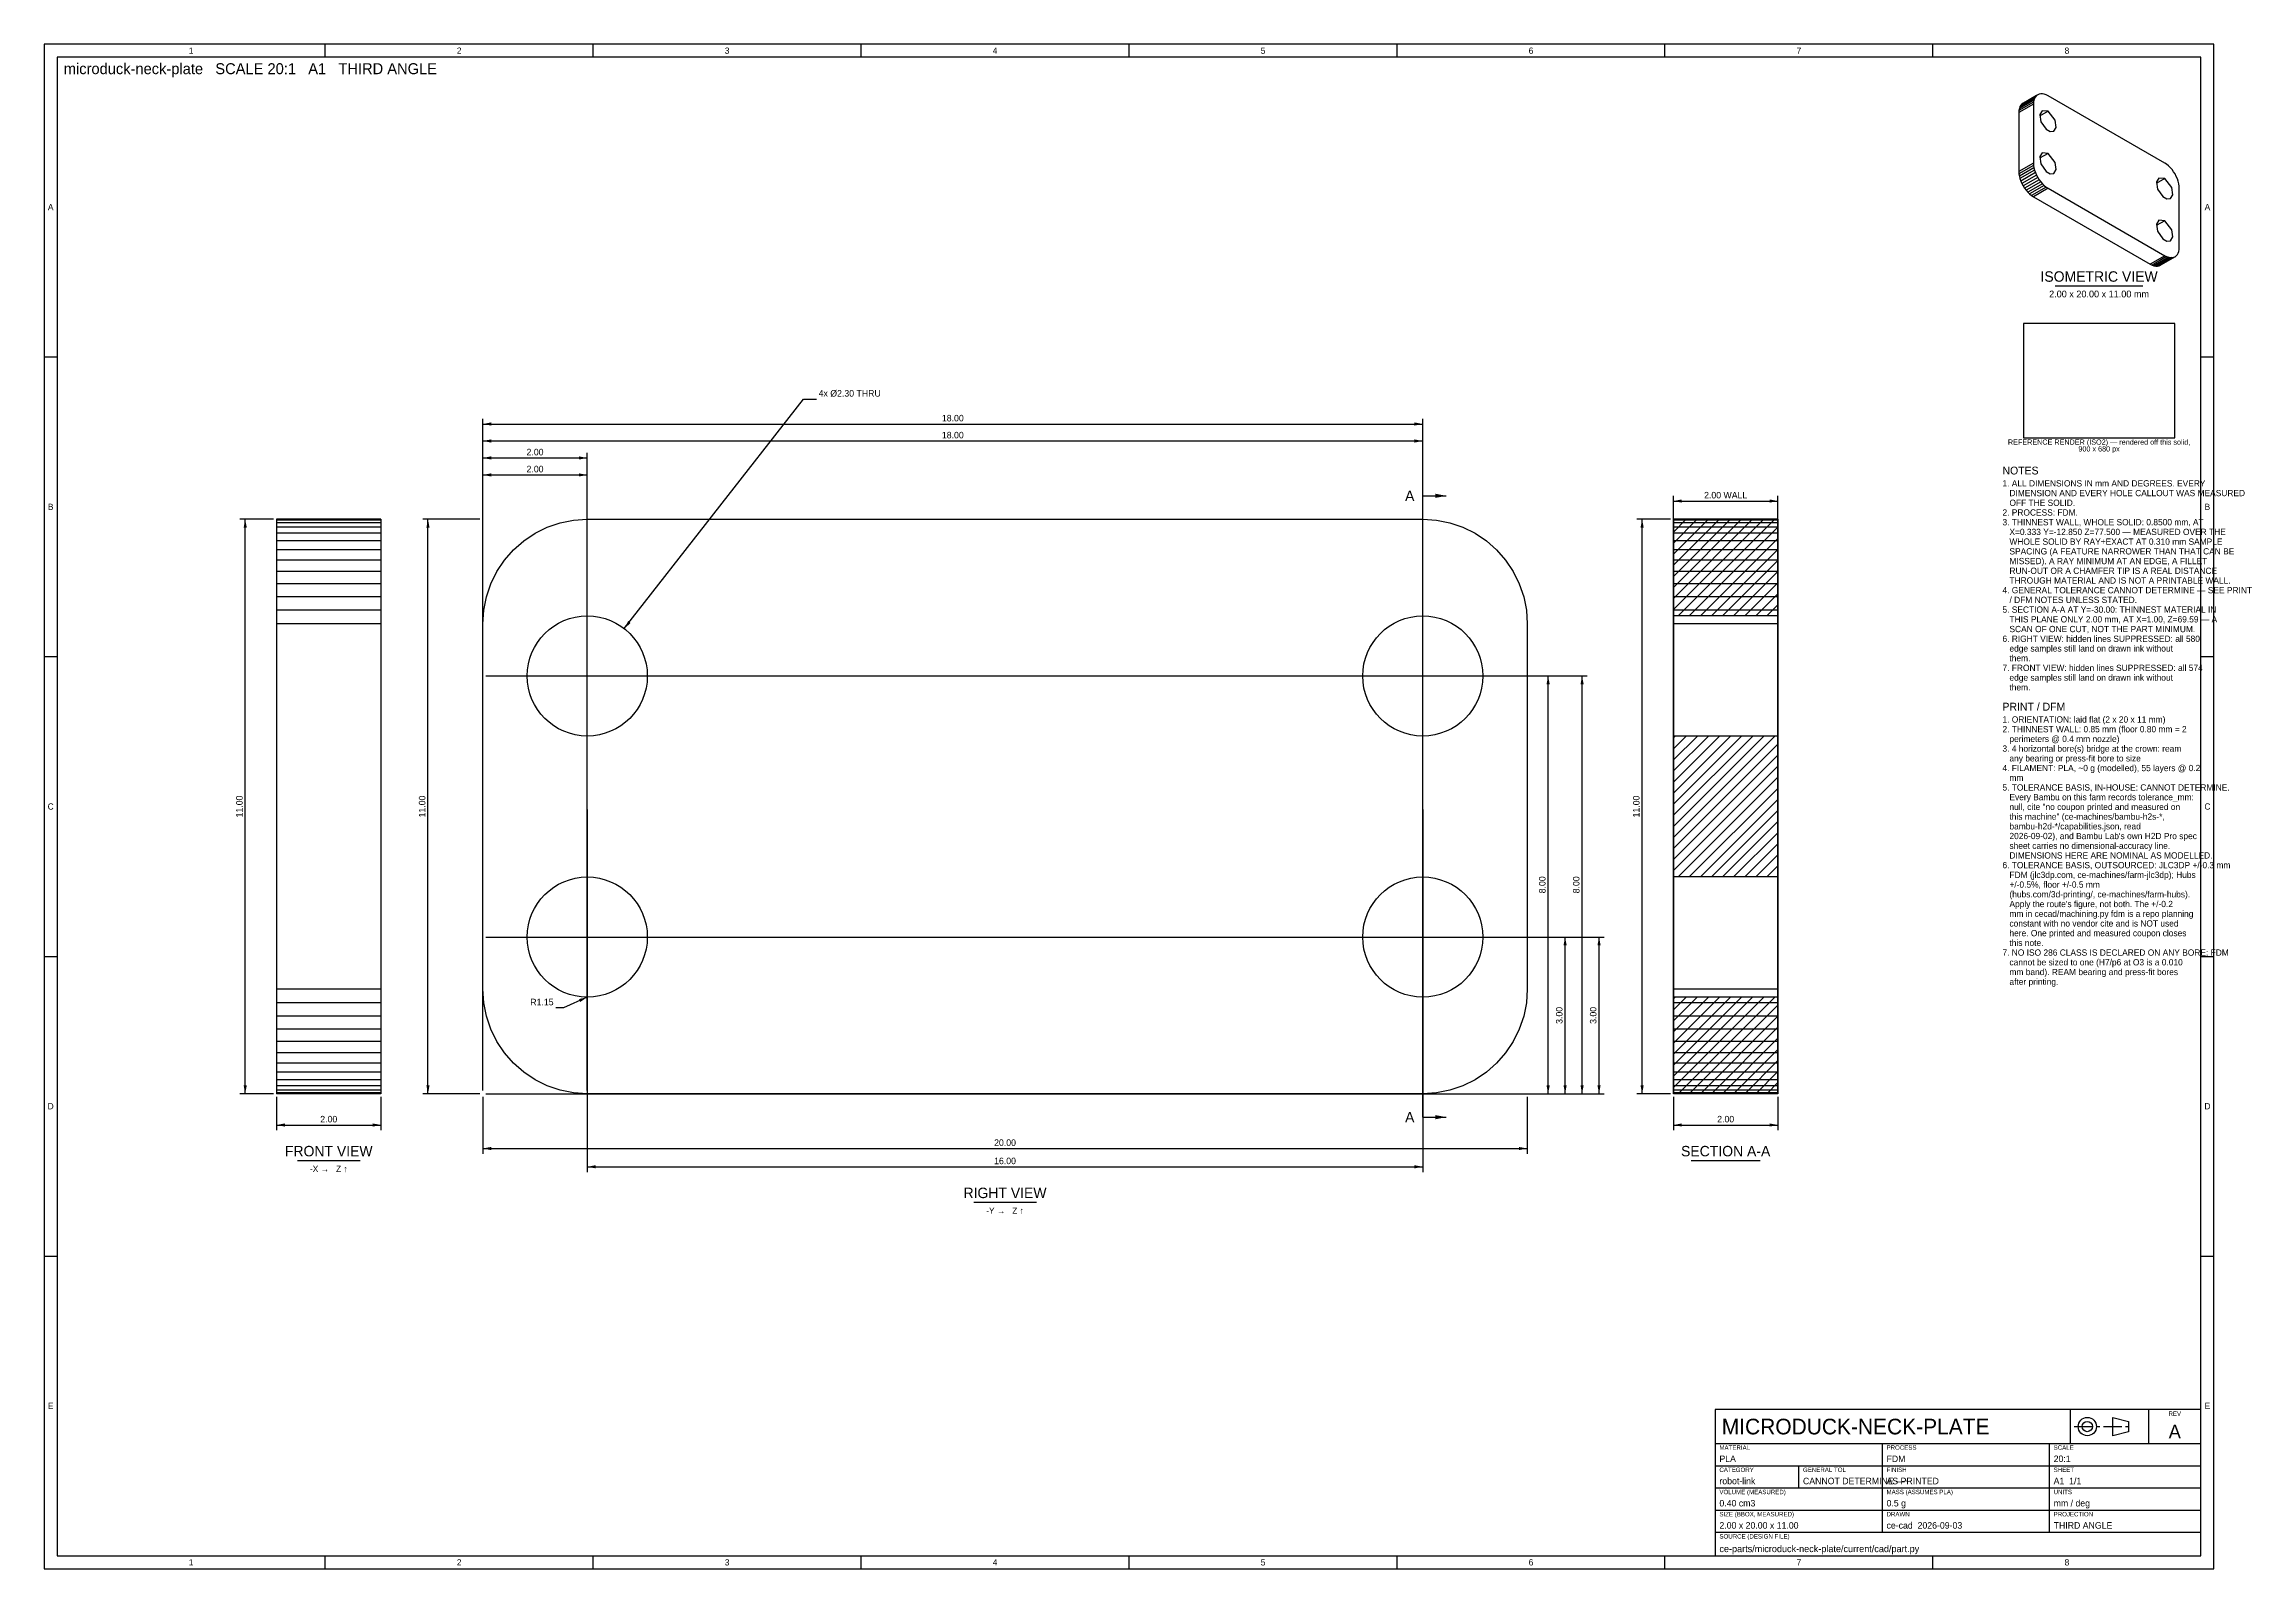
# Model space of a CAD drawing. Header units: millimetres. Extents: x 5 to 851, y 5 to 589.
import ezdxf
from ezdxf.enums import TextEntityAlignment as Align

# ---------------------------------------------------------------- set-up
doc = ezdxf.new("R2010")
doc.units = ezdxf.units.MM
doc.linetypes.add('CENTER', pattern=[11.2, 7, -1.4, 1.4, -1.4])
doc.linetypes.add('PHANTOM', pattern=[21, 11, -2, 2, -2, 2, -2])
for name, color, linetype in [('CENTER', 4, 'CENTER'), ('CUT', 1, 'PHANTOM'), ('CUTTHIN', 1, 'PHANTOM'), ('DIM', 3, 'CONTINUOUS'), ('FRAME', 7, 'CONTINUOUS'), ('HATCH', 5, 'CONTINUOUS'), ('SECTION', 7, 'CONTINUOUS'), ('TEXT', 3, 'CONTINUOUS'), ('TITLE', 7, 'CONTINUOUS'), ('VISIBLE', 7, 'CONTINUOUS')]:
    doc.layers.add(name, color=color, linetype=linetype)

msp = doc.modelspace()

# ---------------------------------------------------------------- linework, layer by layer
at = {"layer": 'CENTER'}
for p, q in [((213, 348.2), (213, 371.6)), ((533, 348.2), (533, 371.6)), ((188.4, 347), (211.8, 347)), ((214.2, 347), (237.6, 347)), ((508.4, 347), (531.8, 347)), ((534.2, 347), (557.6, 347)), ((213, 322.4), (213, 345.8)), ((533, 322.4), (533, 345.8)), ((213, 248.2), (213, 271.6)), ((533, 248.2), (533, 271.6)), ((188.4, 247), (211.8, 247)), ((213, 222.4), (213, 245.8)), ((214.2, 247), (237.6, 247)), ((508.4, 247), (531.8, 247)), ((533, 222.4), (533, 245.8)), ((534.2, 247), (557.6, 247)), ((782.5, 59.5), (804.75, 59.5))]:
    msp.add_line(p, q, dxfattribs=at)
at = {"layer": 'CUT'}
for p, q in [((533, 402), (533, 416)), ((533, 416), (542, 416)), ((533, 178), (533, 192)), ((533, 178), (542, 178))]:
    msp.add_line(p, q, dxfattribs=at)
for points in [[(542, 416), (537.8, 416.798), (537.8, 415.202)], [(542, 178), (537.8, 178.798), (537.8, 177.202)]]:
    msp.add_solid(points, dxfattribs=at)
at = {"layer": 'CUTTHIN'}
msp.add_line((533, 192), (533, 402), dxfattribs=at)
at = {"layer": 'DIM'}
for p, q in [((227.160214, 365.124247), (295.816276, 453)), ((295.816276, 453), (300.816276, 453)), ((173, 188.2), (173, 445.5)), ((173, 443.5), (533, 443.5)), ((533, 188.2), (533, 445.5)), ((173, 188.2), (173, 439)), ((173, 437), (533, 437)), ((173, 188.2), (173, 432.5)), ((213, 188.2), (213, 432.5)), ((533, 188.2), (533, 439)), ((173, 430.5), (213, 430.5)), ((173, 188.2), (173, 426)), ((173, 424), (213, 424)), ((213, 188.2), (213, 426)), ((629, 190.033353), (629, 416)), ((669, 190.033353), (669, 416)), ((92.8, 407), (80, 407)), ((82, 187), (82, 407)), ((171.8, 407), (150, 407)), ((152, 187), (152, 407)), ((627.8, 407), (615, 407)), ((617, 187), (617, 407)), ((629, 414), (669, 414)), ((174.2, 347), (583, 347)), ((174.2, 347), (596, 347)), ((581, 187), (581, 347)), ((594, 187), (594, 347)), ((213, 295.8), (213, 157)), ((533, 295.8), (533, 157)), ((174.2, 247), (589.5, 247)), ((174.2, 247), (602.5, 247)), ((587.5, 187), (587.5, 247)), ((600.5, 187), (600.5, 247)), ((203.902186, 219.849122), (200.902186, 219.849122)), ((213, 224), (203.902186, 219.849122)), ((92.8, 187), (80, 187)), ((171.8, 187), (150, 187)), ((174.2, 187), (583, 187)), ((174.2, 187), (589.5, 187)), ((174.2, 187), (596, 187)), ((174.2, 187), (602.5, 187)), ((627.8, 187), (615, 187)), ((94, 185.8), (94, 173)), ((134, 185.8), (134, 173)), ((173, 185.8), (173, 164)), ((573, 185.8), (573, 164)), ((629, 185.8), (629, 173)), ((669, 185.8), (669, 173)), ((94, 175), (134, 175)), ((629, 175), (669, 175)), ((173, 166), (573, 166)), ((213, 159), (533, 159))]:
    msp.add_line(p, q, dxfattribs=at)
for points in [[(173, 443.5), (176.2, 442.892), (176.2, 444.108)], [(533, 443.5), (529.8, 444.108), (529.8, 442.892)], [(173, 437), (176.2, 436.392), (176.2, 437.608)], [(533, 437), (529.8, 437.608), (529.8, 436.392)], [(173, 430.5), (176.2, 429.892), (176.2, 431.108)], [(173, 424), (176.2, 423.392), (176.2, 424.608)], [(213, 430.5), (209.8, 431.108), (209.8, 429.892)], [(213, 424), (209.8, 424.608), (209.8, 423.392)], [(629, 414), (632.2, 413.392), (632.2, 414.608)], [(669, 414), (665.8, 414.608), (665.8, 413.392)], [(82, 407), (81.392, 403.8), (82.608, 403.8)], [(152, 407), (151.392, 403.8), (152.608, 403.8)], [(617, 407), (616.392, 403.8), (617.608, 403.8)], [(227.160214, 365.124247), (229.609441, 367.27156), (228.65122, 368.020204)], [(581, 347), (580.392, 343.8), (581.608, 343.8)], [(594, 347), (593.392, 343.8), (594.608, 343.8)], [(587.5, 247), (586.892, 243.8), (588.108, 243.8)], [(600.5, 247), (599.892, 243.8), (601.108, 243.8)], [(213, 224), (209.836326, 223.224866), (210.341073, 222.118572)], [(82, 187), (82.608, 190.2), (81.392, 190.2)], [(152, 187), (152.608, 190.2), (151.392, 190.2)], [(581, 187), (581.608, 190.2), (580.392, 190.2)], [(587.5, 187), (588.108, 190.2), (586.892, 190.2)], [(594, 187), (594.608, 190.2), (593.392, 190.2)], [(600.5, 187), (601.108, 190.2), (599.892, 190.2)], [(617, 187), (617.608, 190.2), (616.392, 190.2)], [(94, 175), (97.2, 174.392), (97.2, 175.608)], [(134, 175), (130.8, 175.608), (130.8, 174.392)], [(629, 175), (632.2, 174.392), (632.2, 175.608)], [(669, 175), (665.8, 175.608), (665.8, 174.392)], [(173, 166), (176.2, 165.392), (176.2, 166.608)], [(573, 166), (569.8, 166.608), (569.8, 165.392)], [(213, 159), (216.2, 158.392), (216.2, 159.608)], [(533, 159), (529.8, 159.608), (529.8, 158.392)]]:
    msp.add_solid(points, dxfattribs=at)
at = {"layer": 'FRAME'}
for p, q in [((831, 584), (10, 584)), ((10, 584), (10, 10)), ((831, 10), (831, 584)), ((831, 66), (645, 66)), ((645, 66), (645, 10)), ((831, 10), (831, 66)), ((10, 10), (831, 10)), ((645, 10), (831, 10))]:
    msp.add_line(p, q, dxfattribs=at)
at = {"layer": 'HATCH'}
for p, q in [((629, 372.426435), (663.573565, 407)), ((629, 376.669076), (659.330924, 407)), ((629, 380.911717), (655.088283, 407)), ((629, 385.154357), (650.845643, 407)), ((629, 389.396998), (646.603002, 407)), ((629, 393.639639), (642.360361, 407)), ((629, 397.882279), (638.117721, 407)), ((629, 402.12492), (633.87508, 407)), ((629, 406.367561), (629.632439, 407)), ((630.816206, 370), (667.816206, 407)), ((635.058846, 370), (669, 403.941154)), ((639.301487, 370), (669, 399.698513)), ((643.544128, 370), (669, 395.455872)), ((647.786768, 370), (669, 391.213232)), ((652.029409, 370), (669, 386.970591)), ((656.27205, 370), (669, 382.72795)), ((660.51469, 370), (669, 378.48531)), ((664.757331, 370), (669, 374.242669)), ((668.999972, 370), (669, 370.000028)), ((629, 285.154357), (667.845643, 324)), ((629, 289.396998), (663.603002, 324)), ((629, 293.639639), (659.360361, 324)), ((629, 297.882279), (655.117721, 324)), ((629, 302.12492), (650.87508, 324)), ((629, 306.367561), (646.632439, 324)), ((629, 310.610201), (642.389799, 324)), ((629, 314.852842), (638.147158, 324)), ((629, 319.095483), (633.904517, 324)), ((629, 323.338123), (629.661877, 324)), ((629, 280.911717), (669, 320.911717)), ((629, 276.669076), (669, 316.669076)), ((629, 272.426435), (669, 312.426435)), ((630.816206, 270), (669, 308.183794)), ((635.058846, 270), (669, 303.941154)), ((639.301487, 270), (669, 299.698513)), ((643.544128, 270), (669, 295.455872)), ((647.786768, 270), (669, 291.213232)), ((652.029409, 270), (669, 286.970591)), ((656.27205, 270), (669, 282.72795)), ((660.51469, 270), (669, 278.48531)), ((664.757331, 270), (669, 274.242669)), ((668.999972, 270), (669, 270.000028)), ((629, 189.426435), (663.573565, 224)), ((629, 193.669076), (659.330924, 224)), ((629, 197.911717), (655.088283, 224)), ((629, 202.154357), (650.845643, 224)), ((629, 206.396998), (646.603002, 224)), ((629, 210.639639), (642.360361, 224)), ((629, 214.882279), (638.117721, 224)), ((629, 219.12492), (633.87508, 224)), ((629, 223.367561), (629.632439, 224)), ((630.816206, 187), (667.816206, 224)), ((635.058846, 187), (669, 220.941154)), ((639.301487, 187), (669, 216.698513)), ((643.544128, 187), (669, 212.455872)), ((647.786768, 187), (669, 208.213232)), ((652.029409, 187), (669, 203.970591)), ((656.27205, 187), (669, 199.72795)), ((660.51469, 187), (669, 195.48531)), ((664.757331, 187), (669, 191.242669)), ((668.999972, 187), (669, 187.000028))]:
    msp.add_line(p, q, dxfattribs=at)
at = {"layer": 'SECTION'}
for p, q in [((629, 370), (629, 407)), ((669, 407), (629, 407)), ((669, 370), (669, 407)), ((669, 370), (629, 370)), ((629, 270), (629, 324)), ((669, 324), (629, 324)), ((669, 270), (669, 324)), ((669, 270), (629, 270)), ((629, 187), (629, 224)), ((669, 224), (629, 224)), ((669, 187), (669, 224)), ((669, 187), (629, 187))]:
    msp.add_line(p, q, dxfattribs=at)
at = {"layer": 'TEXT'}
for p, q in [((775.2, 496.4), (808.8, 496.4)), ((102, 161.4), (126, 161.4)), ((635.8, 161.4), (662.2, 161.4)), ((361, 145.4), (385, 145.4))]:
    msp.add_line(p, q, dxfattribs=at)
at = {"layer": 'TITLE'}
for p, q in [((836, 589), (5, 589)), ((5, 589), (5, 5)), ((112.625, 584), (112.625, 589)), ((215.25, 584), (215.25, 589)), ((317.875, 584), (317.875, 589)), ((420.5, 584), (420.5, 589)), ((523.125, 584), (523.125, 589)), ((625.75, 584), (625.75, 589)), ((728.375, 584), (728.375, 589)), ((836, 5), (836, 589)), ((821, 482), (763, 482)), ((763, 482), (763, 438.177778)), ((821, 438.177778), (821, 482)), ((5, 469.2), (10, 469.2)), ((831, 469.2), (836, 469.2)), ((763, 438.177778), (821, 438.177778)), ((5, 354.4), (10, 354.4)), ((831, 354.4), (836, 354.4)), ((5, 239.6), (10, 239.6)), ((831, 239.6), (836, 239.6)), ((5, 124.8), (10, 124.8)), ((831, 124.8), (836, 124.8)), ((781, 53), (781, 66)), ((797.3, 56), (797.3, 63)), ((797.3, 63), (803.25, 61.46)), ((803.25, 61.46), (803.25, 57.54)), ((811, 53), (811, 66)), ((645, 53), (831, 53)), ((709, 19), (709, 53)), ((773, 19), (773, 53)), ((803.25, 57.54), (797.3, 56)), ((645, 44.5), (831, 44.5)), ((677, 36), (677, 44.5)), ((645, 36), (831, 36)), ((645, 27.5), (831, 27.5)), ((645, 19), (831, 19)), ((112.625, 5), (112.625, 10)), ((215.25, 5), (215.25, 10)), ((317.875, 5), (317.875, 10)), ((420.5, 5), (420.5, 10)), ((523.125, 5), (523.125, 10)), ((625.75, 5), (625.75, 10)), ((728.375, 5), (728.375, 10)), ((5, 5), (836, 5))]:
    msp.add_line(p, q, dxfattribs=at)
for radius in [3.5, 1.96]:
    msp.add_circle((787.5, 59.5), radius, dxfattribs=at)
at = {"layer": 'VISIBLE'}
for p, q in [((766.910157, 566.840783), (761.324016, 563.615623)), ((767.052709, 567.58601), (761.466569, 564.36085)), ((767.287586, 568.249369), (761.701445, 565.024209)), ((767.610767, 568.81951), (762.024626, 565.59435)), ((768.016724, 569.286677), (762.430583, 566.061517)), ((768.498509, 569.642877), (762.912368, 566.417717)), ((766.910157, 566.840783), (766.862366, 566.026439)), ((767.052709, 567.58601), (766.910157, 566.840783)), ((767.287586, 568.249369), (767.052709, 567.58601)), ((767.610767, 568.81951), (767.287586, 568.249369)), ((768.016724, 569.286677), (767.610767, 568.81951)), ((768.498509, 569.642877), (768.016724, 569.286677)), ((769.04788, 569.882015), (768.498509, 569.642877)), ((769.655437, 570), (769.04788, 569.882015)), ((770.310784, 569.994813), (769.655437, 570)), ((771.002708, 569.866543), (770.310784, 569.994813)), ((771.719369, 569.617384), (771.002708, 569.866543)), ((772.448507, 569.251599), (771.719369, 569.617384)), ((817.137634, 543.45032), (772.448507, 569.251599)), ((766.862366, 566.026439), (761.276226, 562.801279)), ((761.324016, 563.615623), (761.276226, 562.801279)), ((761.276226, 562.801279), (761.276226, 540.22516)), ((761.466569, 564.36085), (761.324016, 563.615623)), ((761.701445, 565.024209), (761.466569, 564.36085)), ((762.024626, 565.59435), (761.701445, 565.024209)), ((762.430583, 566.061517), (762.024626, 565.59435)), ((762.912368, 566.417717), (762.430583, 566.061517)), ((766.862366, 566.026439), (766.862366, 543.45032)), ((772.448507, 563.285053), (769.236476, 561.430586)), ((770.177258, 563.510038), (769.282456, 562.029354)), ((769.282456, 562.029354), (769.678116, 559.298702)), ((769.678116, 559.298702), (771.690522, 556.409559)), ((772.448507, 563.285053), (770.177258, 563.510038)), ((775.218898, 559.853537), (772.448507, 563.285053)), ((775.614558, 557.122885), (775.218898, 559.853537)), ((771.690522, 556.409559), (773.316346, 555.504078)), ((773.316346, 555.504078), (774.719756, 555.642201)), ((774.719756, 555.642201), (775.614558, 557.122885)), ((766.862366, 543.45032), (761.276226, 540.22516)), ((766.910157, 542.580792), (761.324016, 539.355633)), ((767.052709, 541.67096), (761.466569, 538.4458)), ((766.862366, 543.45032), (766.910157, 542.580792)), ((766.910157, 542.580792), (767.052709, 541.67096)), ((767.052709, 541.67096), (767.287586, 540.736389)), ((772.448507, 547.159254), (769.236476, 545.304787)), ((770.177258, 547.384238), (769.282456, 545.903554)), ((769.282456, 545.903554), (769.678116, 543.172902)), ((769.678116, 543.172902), (771.690522, 540.28376)), ((772.448507, 547.159254), (770.177258, 547.384238)), ((775.218898, 543.727738), (772.448507, 547.159254)), ((775.614558, 540.997086), (775.218898, 543.727738)), ((817.866771, 542.974169), (817.137634, 543.45032)), ((818.583433, 542.395798), (817.866771, 542.974169)), ((819.275357, 541.725103), (818.583433, 542.395798)), ((819.930704, 540.973561), (819.275357, 541.725103)), ((761.276226, 540.22516), (761.324016, 539.355633)), ((761.324016, 539.355633), (761.466569, 538.4458)), ((761.466569, 538.4458), (761.701445, 537.511229)), ((767.287586, 540.736389), (761.701445, 537.511229)), ((761.701445, 537.511229), (762.024626, 536.567911)), ((767.610767, 539.79307), (762.024626, 536.567911)), ((762.024626, 536.567911), (762.430583, 535.631985)), ((768.016724, 538.857145), (762.430583, 535.631985)), ((762.430583, 535.631985), (762.912368, 534.719468)), ((768.498509, 537.944627), (762.912368, 534.719468)), ((762.912368, 534.719468), (763.461739, 533.84597)), ((769.04788, 537.07113), (763.461739, 533.84597)), ((763.461739, 533.84597), (764.069296, 533.026439)), ((769.655437, 536.251599), (764.069296, 533.026439)), ((764.069296, 533.026439), (764.724643, 532.274897)), ((770.310784, 535.500057), (764.724643, 532.274897)), ((771.002708, 534.829362), (765.416567, 531.604202)), ((771.719369, 534.250991), (766.133229, 531.025831)), ((772.448507, 533.77484), (766.862366, 530.54968)), ((767.287586, 540.736389), (767.610767, 539.79307)), ((767.610767, 539.79307), (768.016724, 538.857145)), ((768.016724, 538.857145), (768.498509, 537.944627)), ((768.498509, 537.944627), (769.04788, 537.07113)), ((769.04788, 537.07113), (769.655437, 536.251599)), ((769.655437, 536.251599), (770.310784, 535.500057)), ((770.310784, 535.500057), (771.002708, 534.829362)), ((771.002708, 534.829362), (771.719369, 534.250991)), ((771.690522, 540.28376), (773.316346, 539.378279)), ((771.719369, 534.250991), (772.448507, 533.77484)), ((772.448507, 533.77484), (817.137634, 507.973561)), ((773.316346, 539.378279), (774.719756, 539.516401)), ((774.719756, 539.516401), (775.614558, 540.997086)), ((817.137634, 537.483774), (813.925603, 535.629307)), ((814.866385, 537.708759), (813.971583, 536.228074)), ((813.971583, 536.228074), (814.367243, 533.497422)), ((814.367243, 533.497422), (816.379648, 530.60828)), ((817.137634, 537.483774), (814.866385, 537.708759)), ((819.908025, 534.052258), (817.137634, 537.483774)), ((820.303685, 531.321606), (819.908025, 534.052258)), ((820.538261, 540.15403), (819.930704, 540.973561)), ((821.087632, 539.280532), (820.538261, 540.15403)), ((821.569417, 538.368015), (821.087632, 539.280532)), ((821.975374, 537.432089), (821.569417, 538.368015)), ((822.298555, 536.488771), (821.975374, 537.432089)), ((822.533431, 535.5542), (822.298555, 536.488771)), ((822.675984, 534.644367), (822.533431, 535.5542)), ((822.723774, 533.77484), (822.675984, 534.644367)), ((822.723774, 511.198721), (822.723774, 533.77484)), ((764.724643, 532.274897), (765.416567, 531.604202)), ((765.416567, 531.604202), (766.133229, 531.025831)), ((766.133229, 531.025831), (766.862366, 530.54968)), ((766.862366, 530.54968), (811.551493, 504.748401)), ((816.379648, 530.60828), (818.005473, 529.702799)), ((818.005473, 529.702799), (819.408883, 529.840922)), ((819.408883, 529.840922), (820.303685, 531.321606)), ((817.137634, 521.357974), (813.925603, 519.503508)), ((814.866385, 521.582959), (813.971583, 520.102275)), ((813.971583, 520.102275), (814.367243, 517.371623)), ((814.367243, 517.371623), (816.379648, 514.482481)), ((817.137634, 521.357974), (814.866385, 521.582959)), ((819.908025, 517.926458), (817.137634, 521.357974)), ((820.303685, 515.195806), (819.908025, 517.926458)), ((817.137634, 507.973561), (811.551493, 504.748401)), ((817.866771, 507.607776), (812.280631, 504.382616)), ((818.583433, 507.358617), (812.997292, 504.133457)), ((820.538261, 507.343145), (814.95212, 504.117985)), ((821.087632, 507.582283), (815.501491, 504.357123)), ((816.379648, 514.482481), (818.005473, 513.577)), ((817.137634, 507.973561), (817.866771, 507.607776)), ((817.866771, 507.607776), (818.583433, 507.358617)), ((818.005473, 513.577), (819.408883, 513.715122)), ((818.583433, 507.358617), (819.275357, 507.230347)), ((819.408883, 513.715122), (820.303685, 515.195806)), ((819.930704, 507.22516), (820.538261, 507.343145)), ((820.538261, 507.343145), (821.087632, 507.582283)), ((821.087632, 507.582283), (821.569417, 507.938483)), ((821.569417, 507.938483), (821.975374, 508.40565)), ((821.975374, 508.40565), (822.298555, 508.975791)), ((822.298555, 508.975791), (822.533431, 509.63915)), ((822.533431, 509.63915), (822.675984, 510.384377)), ((822.675984, 510.384377), (822.723774, 511.198721)), ((811.551493, 504.748401), (812.280631, 504.382616)), ((812.280631, 504.382616), (812.997292, 504.133457)), ((812.997292, 504.133457), (813.689216, 504.005187)), ((819.275357, 507.230347), (813.689216, 504.005187)), ((813.689216, 504.005187), (814.344563, 504)), ((819.930704, 507.22516), (814.344563, 504)), ((814.344563, 504), (814.95212, 504.117985)), ((814.95212, 504.117985), (815.501491, 504.357123)), ((819.275357, 507.230347), (819.930704, 507.22516)), ((821, 482), (763, 482)), ((763, 482), (763, 438.177778)), ((821, 438.177778), (821, 482)), ((763, 438.177778), (821, 438.177778)), ((94, 407), (94, 406.657794)), ((134, 407), (94, 407)), ((94, 406.657794), (94, 405.637033)), ((134, 406.657794), (94, 406.657794)), ((134, 407), (134, 406.657794)), ((134, 406.657794), (134, 405.637033)), ((202.647238, 405.637033), (207.778952, 406.657794)), ((207.778952, 406.657794), (213, 407)), ((213, 407), (533, 407)), ((533, 407), (538.221048, 406.657794)), ((538.221048, 406.657794), (543.352762, 405.637033)), ((629, 407), (629, 406.657794)), ((669, 406.657794), (629, 406.657794)), ((629, 406.657794), (629, 405.637033)), ((669, 407), (669, 406.657794)), ((669, 406.657794), (669, 405.637033)), ((94, 405.637033), (94, 403.955181)), ((134, 405.637033), (94, 405.637033)), ((94, 403.955181), (94, 401.641016)), ((134, 403.955181), (94, 403.955181)), ((94, 401.641016), (94, 398.734134)), ((134, 401.641016), (94, 401.641016)), ((94, 398.734134), (94, 395.284271)), ((134, 398.734134), (94, 398.734134)), ((134, 405.637033), (134, 403.955181)), ((134, 403.955181), (134, 401.641016)), ((134, 401.641016), (134, 398.734134)), ((134, 398.734134), (134, 395.284271)), ((184.715729, 395.284271), (188.649543, 398.734134)), ((188.649543, 398.734134), (193, 401.641016)), ((193, 401.641016), (197.692663, 403.955181)), ((197.692663, 403.955181), (202.647238, 405.637033)), ((543.352762, 405.637033), (548.307337, 403.955181)), ((548.307337, 403.955181), (553, 401.641016)), ((553, 401.641016), (557.350457, 398.734134)), ((557.350457, 398.734134), (561.284271, 395.284271)), ((669, 405.637033), (629, 405.637033)), ((629, 405.637033), (629, 403.955181)), ((669, 403.955181), (629, 403.955181)), ((629, 403.955181), (629, 401.641016)), ((669, 401.641016), (629, 401.641016)), ((629, 401.641016), (629, 398.734134)), ((669, 398.734134), (629, 398.734134)), ((629, 398.734134), (629, 395.284271)), ((669, 405.637033), (669, 403.955181)), ((669, 403.955181), (669, 401.641016)), ((669, 401.641016), (669, 398.734134)), ((669, 398.734134), (669, 395.284271)), ((94, 395.284271), (94, 391.350457)), ((134, 395.284271), (94, 395.284271)), ((94, 391.350457), (94, 387)), ((134, 391.350457), (94, 391.350457)), ((134, 395.284271), (134, 391.350457)), ((134, 391.350457), (134, 387)), ((178.358984, 387), (181.265866, 391.350457)), ((181.265866, 391.350457), (184.715729, 395.284271)), ((561.284271, 395.284271), (564.734134, 391.350457)), ((564.734134, 391.350457), (567.641016, 387)), ((669, 395.284271), (629, 395.284271)), ((629, 395.284271), (629, 391.350457)), ((669, 391.350457), (629, 391.350457)), ((629, 391.350457), (629, 387)), ((669, 395.284271), (669, 391.350457)), ((669, 391.350457), (669, 387)), ((94, 387), (94, 382.307337)), ((134, 387), (94, 387)), ((94, 382.307337), (94, 377.352762)), ((134, 382.307337), (94, 382.307337)), ((134, 387), (134, 382.307337)), ((134, 382.307337), (134, 377.352762)), ((174.362967, 377.352762), (176.044819, 382.307337)), ((176.044819, 382.307337), (178.358984, 387)), ((567.641016, 387), (569.955181, 382.307337)), ((569.955181, 382.307337), (571.637033, 377.352762)), ((669, 387), (629, 387)), ((629, 387), (629, 382.307337)), ((669, 382.307337), (629, 382.307337)), ((629, 382.307337), (629, 377.352762)), ((669, 387), (669, 382.307337)), ((669, 382.307337), (669, 377.352762)), ((94, 377.352762), (94, 372.221048)), ((134, 377.352762), (94, 377.352762)), ((94, 372.221048), (94, 367)), ((134, 372.221048), (94, 372.221048)), ((134, 377.352762), (134, 372.221048)), ((134, 372.221048), (134, 367)), ((173, 367), (173.342206, 372.221048)), ((173.342206, 372.221048), (174.362967, 377.352762)), ((571.637033, 377.352762), (572.657794, 372.221048)), ((572.657794, 372.221048), (573, 367)), ((669, 377.352762), (629, 377.352762)), ((629, 377.352762), (629, 372.221048)), ((669, 372.221048), (629, 372.221048)), ((629, 372.221048), (629, 367)), ((669, 377.352762), (669, 372.221048)), ((669, 372.221048), (669, 367)), ((94, 367), (94, 227)), ((134, 367), (94, 367)), ((134, 367), (134, 227)), ((173, 227), (173, 367)), ((573, 367), (573, 227)), ((669, 367), (629, 367)), ((629, 367), (629, 227)), ((669, 367), (669, 227)), ((94, 227), (94, 221.778952)), ((134, 227), (94, 227)), ((94, 221.778952), (94, 216.647238)), ((134, 221.778952), (94, 221.778952)), ((134, 227), (134, 221.778952)), ((134, 221.778952), (134, 216.647238)), ((173.342206, 221.778952), (173, 227)), ((174.362967, 216.647238), (173.342206, 221.778952)), ((572.657794, 221.778952), (571.637033, 216.647238)), ((573, 227), (572.657794, 221.778952)), ((669, 227), (629, 227)), ((629, 227), (629, 221.778952)), ((669, 221.778952), (629, 221.778952)), ((629, 221.778952), (629, 216.647238)), ((669, 227), (669, 221.778952)), ((669, 221.778952), (669, 216.647238)), ((94, 216.647238), (94, 211.692663)), ((134, 216.647238), (94, 216.647238)), ((94, 211.692663), (94, 207)), ((134, 211.692663), (94, 211.692663)), ((134, 216.647238), (134, 211.692663)), ((134, 211.692663), (134, 207)), ((176.044819, 211.692663), (174.362967, 216.647238)), ((178.358984, 207), (176.044819, 211.692663)), ((569.955181, 211.692663), (567.641016, 207)), ((571.637033, 216.647238), (569.955181, 211.692663)), ((669, 216.647238), (629, 216.647238)), ((629, 216.647238), (629, 211.692663)), ((669, 211.692663), (629, 211.692663)), ((629, 211.692663), (629, 207)), ((669, 216.647238), (669, 211.692663)), ((669, 211.692663), (669, 207)), ((94, 207), (94, 202.649543)), ((134, 207), (94, 207)), ((134, 207), (134, 202.649543)), ((181.265866, 202.649543), (178.358984, 207)), ((567.641016, 207), (564.734134, 202.649543)), ((669, 207), (629, 207)), ((629, 207), (629, 202.649543)), ((669, 207), (669, 202.649543)), ((94, 202.649543), (94, 198.715729)), ((134, 202.649543), (94, 202.649543)), ((94, 198.715729), (94, 195.265866)), ((134, 198.715729), (94, 198.715729)), ((94, 195.265866), (94, 192.358984)), ((134, 195.265866), (94, 195.265866)), ((134, 202.649543), (134, 198.715729)), ((134, 198.715729), (134, 195.265866)), ((134, 195.265866), (134, 192.358984)), ((184.715729, 198.715729), (181.265866, 202.649543)), ((188.649543, 195.265866), (184.715729, 198.715729)), ((193, 192.358984), (188.649543, 195.265866)), ((557.350457, 195.265866), (553, 192.358984)), ((561.284271, 198.715729), (557.350457, 195.265866)), ((564.734134, 202.649543), (561.284271, 198.715729)), ((669, 202.649543), (629, 202.649543)), ((629, 202.649543), (629, 198.715729)), ((669, 198.715729), (629, 198.715729)), ((629, 198.715729), (629, 195.265866)), ((669, 195.265866), (629, 195.265866)), ((629, 195.265866), (629, 192.358984)), ((669, 202.649543), (669, 198.715729)), ((669, 198.715729), (669, 195.265866)), ((669, 195.265866), (669, 192.358984)), ((94, 192.358984), (94, 190.044819)), ((134, 192.358984), (94, 192.358984)), ((94, 190.044819), (94, 188.362967)), ((134, 190.044819), (94, 190.044819)), ((94, 188.362967), (94, 187.342206)), ((134, 188.362967), (94, 188.362967)), ((94, 187.342206), (94, 187)), ((134, 187.342206), (94, 187.342206)), ((134, 187), (94, 187)), ((134, 192.358984), (134, 190.044819)), ((134, 190.044819), (134, 188.362967)), ((134, 188.362967), (134, 187.342206)), ((134, 187.342206), (134, 187)), ((197.692663, 190.044819), (193, 192.358984)), ((202.647238, 188.362967), (197.692663, 190.044819)), ((207.778952, 187.342206), (202.647238, 188.362967)), ((213, 187), (207.778952, 187.342206)), ((533, 187), (213, 187)), ((538.221048, 187.342206), (533, 187)), ((543.352762, 188.362967), (538.221048, 187.342206)), ((548.307337, 190.044819), (543.352762, 188.362967)), ((553, 192.358984), (548.307337, 190.044819)), ((669, 192.358984), (629, 192.358984)), ((629, 192.358984), (629, 190.044819)), ((669, 190.044819), (629, 190.044819)), ((629, 190.044819), (629, 188.362967)), ((669, 188.362967), (629, 188.362967)), ((629, 188.362967), (629, 187.342206)), ((669, 187.342206), (629, 187.342206)), ((629, 187.342206), (629, 187)), ((669, 192.358984), (669, 190.044819)), ((669, 190.044819), (669, 188.362967)), ((669, 188.362967), (669, 187.342206)), ((669, 187.342206), (669, 187))]:
    msp.add_line(p, q, dxfattribs=at)
for centre in [(213, 347), (533, 347), (213, 247), (533, 247)]:
    msp.add_circle(centre, 23, dxfattribs=at)

# ---------------------------------------------------------------- texts
at = {"layer": 'TEXT'}
for s, height, p in [('microduck-neck-plate   SCALE 20:1   A1   THIRD ANGLE', 4.2, (12.5, 577.5)), ('4x Ø2.30 THRU', 2.5, (301.616276, 454)), ('NOTES', 3, (755, 424.177778)), ('1. ALL DIMENSIONS IN mm AND DEGREES. EVERY', 2.4, (755, 419.577778)), ('   OFF THE SOLID.', 2.4, (755, 412.137778)), ('   DIMENSION AND EVERY HOLE CALLOUT WAS MEASURED', 2.4, (755, 415.857778)), ('3. THINNEST WALL, WHOLE SOLID: 0.8500 mm, AT', 2.4, (755, 404.697778)), ('2. PROCESS: FDM.', 2.4, (755, 408.417778)), ('   WHOLE SOLID BY RAY+EXACT AT 0.310 mm SAMPLE', 2.4, (755, 397.257778)), ('   X=0.333 Y=-12.850 Z=77.500 — MEASURED OVER THE', 2.4, (755, 400.977778)), ('   SPACING (A FEATURE NARROWER THAN THAT CAN BE', 2.4, (755, 393.537778)), ('   MISSED). A RAY MINIMUM AT AN EDGE, A FILLET', 2.4, (755, 389.817778)), ('4. GENERAL TOLERANCE CANNOT DETERMINE — SEE PRINT', 2.4, (755, 378.657778)), ('   THROUGH MATERIAL AND IS NOT A PRINTABLE WALL.', 2.4, (755, 382.377778)), ('   RUN-OUT OR A CHAMFER TIP IS A REAL DISTANCE', 2.4, (755, 386.097778)), ('5. SECTION A-A AT Y=-30.00: THINNEST MATERIAL IN', 2.4, (755, 371.217778)), ('   / DFM NOTES UNLESS STATED.', 2.4, (755, 374.937778)), ('   THIS PLANE ONLY 2.00 mm, AT X=1.00, Z=69.59 — A', 2.4, (755, 367.497778)), ('   SCAN OF ONE CUT, NOT THE PART MINIMUM.', 2.4, (755, 363.777778)), ('6. RIGHT VIEW: hidden lines SUPPRESSED: all 580', 2.4, (755, 360.057778)), ('   them.', 2.4, (755, 352.617778)), ('   edge samples still land on drawn ink without', 2.4, (755, 356.337778)), ('7. FRONT VIEW: hidden lines SUPPRESSED: all 574', 2.4, (755, 348.897778)), ('   edge samples still land on drawn ink without', 2.4, (755, 345.177778)), ('   them.', 2.4, (755, 341.457778)), ('1. ORIENTATION: laid flat (2 x 20 x 11 mm)', 2.4, (755, 329.137778)), ('PRINT / DFM', 3, (755, 333.737778)), ('2. THINNEST WALL: 0.85 mm (floor 0.80 mm = 2', 2.4, (755, 325.417778)), ('   perimeters @ 0.4 mm nozzle)', 2.4, (755, 321.697778)), ('4. FILAMENT: PLA, ~0 g (modelled), 55 layers @ 0.2', 2.4, (755, 310.537778)), ('3. 4 horizontal bore(s) bridge at the crown: ream', 2.4, (755, 317.977778)), ('   any bearing or press-fit bore to size', 2.4, (755, 314.257778)), ('5. TOLERANCE BASIS, IN-HOUSE: CANNOT DETERMINE.', 2.4, (755, 303.097778)), ('   mm', 2.4, (755, 306.817778)), ('   null, cite "no coupon printed and measured on', 2.4, (755, 295.657778)), ('   Every Bambu on this farm records tolerance_mm:', 2.4, (755, 299.377778)), ('   this machine" (ce-machines/bambu-h2s-*,', 2.4, (755, 291.937778)), ('   bambu-h2d-*/capabilities.json, read', 2.4, (755, 288.217778)), ('   sheet carries no dimensional-accuracy line.', 2.4, (755, 280.777778)), ("   2026-09-02), and Bambu Lab's own H2D Pro spec", 2.4, (755, 284.497778)), ('   DIMENSIONS HERE ARE NOMINAL AS MODELLED.', 2.4, (755, 277.057778)), ('6. TOLERANCE BASIS, OUTSOURCED: JLC3DP +/-0.3 mm', 2.4, (755, 273.337778)), ('   FDM (jlc3dp.com, ce-machines/farm-jlc3dp); Hubs', 2.4, (755, 269.617778)), ('   +/-0.5%, floor +/-0.5 mm', 2.4, (755, 265.897778)), ('   (hubs.com/3d-printing/, ce-machines/farm-hubs).', 2.4, (755, 262.177778)), ("   Apply the route's figure, not both. The +/-0.2", 2.4, (755, 258.457778)), ('   mm in cecad/machining.py fdm is a repo planning', 2.4, (755, 254.737778)), ('   this note.', 2.4, (755, 243.577778)), ('   constant with no vendor cite and is NOT used', 2.4, (755, 251.017778)), ('   here. One printed and measured coupon closes', 2.4, (755, 247.297778)), ('7. NO ISO 286 CLASS IS DECLARED ON ANY BORE: FDM', 2.4, (755, 239.857778)), ('   cannot be sized to one (H7/p6 at O3 is a 0.010', 2.4, (755, 236.137778)), ('   after printing.', 2.4, (755, 228.697778)), ('   mm band). REAM bearing and press-fit bores', 2.4, (755, 232.417778)), ('PLA', 2.5, (646.6, 45.9)), ('FDM', 2.5, (710.6, 45.9)), ('20:1', 2.5, (774.6, 45.9)), ('robot-link', 2.5, (646.6, 37.4)), ('CANNOT DETERMINE —~', 2.5, (678.6, 37.4)), ('AS PRINTED', 2.5, (710.6, 37.4)), ('A1  1/1', 2.5, (774.6, 37.4)), ('0.40 cm3', 2.5, (646.6, 28.9)), ('0.5 g', 2.5, (710.6, 28.9)), ('mm / deg', 2.5, (774.6, 28.9)), ('2.00 x 20.00 x 11.00', 2.5, (646.6, 20.4)), ('ce-cad  2026-09-03', 2.5, (710.6, 20.4)), ('THIRD ANGLE', 2.5, (774.6, 20.4)), ('ce-parts/microduck-neck-plate/current/cad/part.py', 2.6, (646.6, 11.4))]:
    msp.add_text(s, height=height, dxfattribs=at).set_placement(p)
for s, height, p in [('ISOMETRIC VIEW', 4, (792, 498)), ('2.00 x 20.00 x 11.00 mm', 2.6, (792, 492)), ('18.00', 2.5, (353, 444.5)), ('18.00', 2.5, (353, 438)), ('2.00', 2.5, (193, 431.5)), ('REFERENCE RENDER (ISO2) — rendered off this solid,', 2, (792, 435.577778)), ('900 x 680 px', 2, (792, 432.977778)), ('2.00', 2.5, (193, 425)), ('2.00 WALL', 2.5, (649, 415)), ('2.00', 2.5, (114, 176)), ('2.00', 2.5, (649, 176)), ('20.00', 2.5, (373, 167)), ('FRONT VIEW', 4, (114, 163)), ('16.00', 2.5, (373, 160)), ('SECTION A-A', 4, (649, 163)), ('-X →   Z ↑', 2.4, (114, 157)), ('RIGHT VIEW', 4, (373, 147)), ('-Y →   Z ↑', 2.4, (373, 141)), ('A', 5.2, (821, 55))]:
    msp.add_text(s, height=height, dxfattribs=at).set_placement(p, align=Align.CENTER)
for p in [(528, 416), (528, 178)]:
    msp.add_text('A', height=4, dxfattribs=at).set_placement(p, align=Align.MIDDLE_CENTER)
for s, p in [('11.00', (81, 297)), ('11.00', (151, 297)), ('11.00', (616, 297)), ('8.00', (580, 267)), ('8.00', (593, 267)), ('3.00', (586.5, 217)), ('3.00', (599.5, 217))]:
    msp.add_text(s, height=2.5, rotation=90, dxfattribs=at).set_placement(p, align=Align.CENTER)
msp.add_text('R1.15', height=2.5, dxfattribs=at).set_placement((200.102186, 220.849122), align=Align.RIGHT)
msp.add_text('MICRODUCK-NECK-PLATE', height=6, dxfattribs=at).set_placement((647.5, 59.5), align=Align.MIDDLE_LEFT)
at = {"layer": 'TITLE'}
for s, p in [('1', (61.3125, 586.5)), ('2', (163.9375, 586.5)), ('3', (266.5625, 586.5)), ('4', (369.1875, 586.5)), ('5', (471.8125, 586.5)), ('6', (574.4375, 586.5)), ('7', (677.0625, 586.5)), ('8', (779.6875, 586.5)), ('A', (7.5, 526.6)), ('A', (833.5, 526.6)), ('B', (7.5, 411.8)), ('B', (833.5, 411.8)), ('C', (7.5, 297)), ('C', (833.5, 297)), ('D', (7.5, 182.2)), ('D', (833.5, 182.2)), ('E', (7.5, 67.4)), ('E', (833.5, 67.4)), ('1', (61.3125, 7.5)), ('2', (163.9375, 7.5)), ('3', (266.5625, 7.5)), ('4', (369.1875, 7.5)), ('5', (471.8125, 7.5)), ('6', (574.4375, 7.5)), ('7', (677.0625, 7.5)), ('8', (779.6875, 7.5))]:
    msp.add_text(s, height=2.4, dxfattribs=at).set_placement(p, align=Align.MIDDLE_CENTER)
msp.add_text('REV', height=1.7, dxfattribs=at).set_placement((821, 63.6), align=Align.CENTER)
for s, p in [('MATERIAL', (646.6, 50.6)), ('PROCESS', (710.6, 50.6)), ('SCALE', (774.6, 50.6)), ('CATEGORY', (646.6, 42.1)), ('GENERAL TOL', (678.6, 42.1)), ('FINISH', (710.6, 42.1)), ('SHEET', (774.6, 42.1)), ('VOLUME (MEASURED)', (646.6, 33.6)), ('MASS (ASSUMES PLA)', (710.6, 33.6)), ('UNITS', (774.6, 33.6)), ('SIZE (BBOX, MEASURED)', (646.6, 25.1)), ('DRAWN', (710.6, 25.1)), ('PROJECTION', (774.6, 25.1)), ('SOURCE (DESIGN FILE)', (646.6, 16.6))]:
    msp.add_text(s, height=1.7, dxfattribs=at).set_placement(p)

doc.saveas('drawing.dxf')
